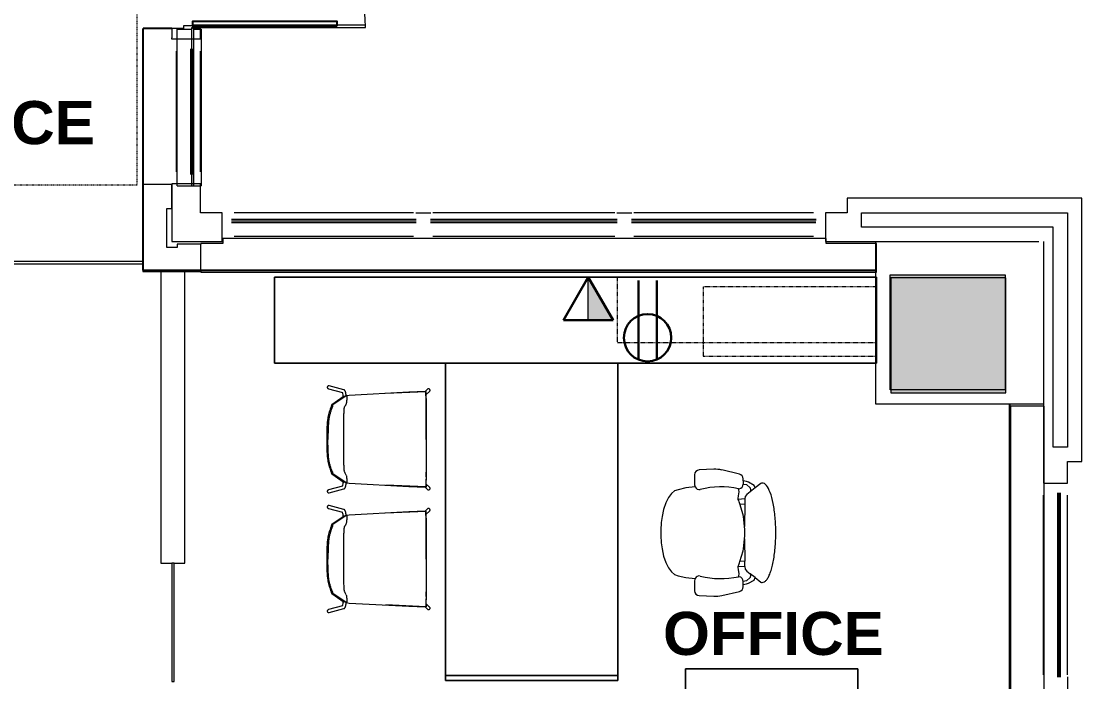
# Model space of a CAD drawing. Header units: inches. Extents: x -1221 to 179, y -822 to 880.
# Drawn here: x -257.5 to -36.1, y 575.7 to 713.7 of the extents above; entities that cross this region are included whole.
import ezdxf
from ezdxf.xclip import XClip

# ---------------------------------------------------------------- set-up
doc = ezdxf.new("R2010")
doc.units = ezdxf.units.IN
doc.header["$MEASUREMENT"] = 0
doc.header["$XCLIPFRAME"] = 2
for name, pattern in [('L1$0$2DASHES', [163.199999, 71.999999, -24, 9.6, -24, 9.6, -24]), ('L1$0$PHANTOM4', [0.625, 0.3125, -0.0625, 0.0625, -0.0625, 0.0625, -0.0625]), ('X1$0$DASH 1_32_', [0.0625, 0.03125, -0.03125]), ('X1$0$Dash 1_8_', [0.25, 0.125, -0.125])]:
    doc.linetypes.add(name, pattern=pattern)
for name, color, linetype in [('L1$0$A-Anno-Revs-FinF', 181, 'Continuous'), ('L1$0$DEMO', 7, 'L1$0$PHANTOM4'), ('L1$0$GLZ_GLAZING', 7, 'Continuous')]:
    doc.layers.add(name, color=color, linetype=linetype)
for name, color, linetype, lineweight in [('L1$0$ArchiCAD Doors_Pen_No__100', 7, 'Continuous', 20), ('L1$0$ArchiCAD Doors_Pen_No__3', 7, 'Continuous', 20), ('L1$0$ArchiCAD Windows_Pen_No__4', 4, 'Continuous', 9), ('L1$0$BB Columns_Pen_No__3', 7, 'Continuous', 20), ('L1$0$BB Columns_Pen_No__7', 7, 'Continuous', 20), ('L1$0$BB Columns_Pen_No__95', 8, 'Continuous', 20), ('L1$0$BB Shell_Pen_No__100', 7, 'Continuous', 20), ('X1$0$18_0109_REV_dwg _7_', 8, 'Continuous', 9), ('X1$0$A-ANNO-NOTE', 131, 'Continuous', 30), ('X1$0$A-AREA-IDEN', 2, 'Continuous', 9), ('X1$0$A-DOOR', 31, 'Continuous', 13), ('X1$0$A-WALL', 113, 'Continuous', 9), ('X1$0$A-WALL-PATT', 111, 'Continuous', 13), ('X1$0$I-FURN', 30, 'Continuous', 9), ('X1$0$I-WALL', 2, 'Continuous', 9), ('X1$0$S-COLS', 52, 'Continuous', 9)]:
    doc.layers.add(name, color=color, linetype=linetype, lineweight=lineweight)
doc.styles.add('X1$0$Swis721 Lt BT_B', font='', dxfattribs={"height": 9})
doc.styles.get('X1$0$Swis721 Lt BT_B').set_extended_font_data('Swis721 Lt BT', bold=True)

# ---------------------------------------------------------------- blocks, each defined once
blk = doc.blocks.new('L1$0$window-fixed')
at = {"layer": 'L1$0$ArchiCAD Windows_Pen_No__4', "linetype": 'L1$0$2DASHES'}
for p, q in [((-6723.6, 3788.31), (-6761.1, 3788.31)), ((-6681.6, 3788.31), (-6719.6, 3788.31)), ((-6640.1, 3788.31), (-6677.6, 3788.31)), ((-6723.6, 3783.31), (-6761.1, 3783.31)), ((-6681.6, 3783.31), (-6719.6, 3783.31)), ((-6640.09, 3783.31), (-6677.6, 3783.31))]:
    blk.add_line(p, q, dxfattribs=at)
at = {"layer": 'L1$0$ArchiCAD Windows_Pen_No__4', "linetype": 'Continuous'}
for p, q in [((-6723.17, 3788.31), (-6721.6, 3788.31)), ((-6721.6, 3788.31), (-6720.02, 3788.31)), ((-6681.17, 3788.31), (-6679.6, 3788.31)), ((-6679.6, 3788.31), (-6678.02, 3788.31))]:
    blk.add_line(p, q, dxfattribs=at)
at = {"layer": 'L1$0$GLZ_GLAZING', "color": 30, "linetype": 'Continuous'}
for p, q in [((-6723.1, 3786.81), (-6761.6, 3786.81)), ((-6681.1, 3786.81), (-6720.1, 3786.81)), ((-6639.59, 3786.81), (-6678.1, 3786.81)), ((-6761.6, 3786.32), (-6723.1, 3786.31)), ((-6720.1, 3786.32), (-6681.1, 3786.31)), ((-6678.1, 3786.32), (-6639.6, 3786.31))]:
    blk.add_line(p, q, dxfattribs=at)
at = {"layer": 'L1$0$GLZ_GLAZING', "color": 30, "linetype": 'Continuous', "const_width": 0.00174}
for points in [[(-6763.6, 3783.31), (-6761.1, 3783.31), (-6761.1, 3786.06), (-6761.6, 3786.06), (-6761.6, 3787.06), (-6761.1, 3787.06), (-6761.1, 3788.31), (-6763.6, 3788.31), (-6763.6, 3787.06), (-6763.6, 3787.06), (-6763.6, 3786.06), (-6763.6, 3786.06)], [(-6723.1, 3786.06), (-6723.1, 3787.06), (-6761.6, 3787.06), (-6761.6, 3786.07), (-6723.1, 3786.06)], [(-6719.6, 3783.31), (-6723.6, 3783.31), (-6723.6, 3786.06), (-6723.1, 3786.06), (-6723.1, 3787.06), (-6723.6, 3787.06), (-6723.6, 3788.31), (-6719.6, 3788.31), (-6719.6, 3787.06), (-6720.1, 3787.06), (-6720.1, 3786.06), (-6719.6, 3786.06)], [(-6681.1, 3786.06), (-6681.1, 3787.06), (-6720.1, 3787.06), (-6720.1, 3786.07), (-6681.59, 3786.06)], [(-6677.6, 3783.31), (-6681.6, 3783.31), (-6681.6, 3786.06), (-6681.1, 3786.06), (-6681.1, 3787.06), (-6681.6, 3787.06), (-6681.6, 3788.31), (-6677.6, 3788.31), (-6677.6, 3787.06), (-6678.1, 3787.06), (-6678.1, 3786.06), (-6677.6, 3786.06)], [(-6639.59, 3786.06), (-6639.59, 3787.06), (-6678.1, 3787.06), (-6678.1, 3786.07), (-6639.59, 3786.06)]]:
    blk.add_lwpolyline(points, close=True, dxfattribs=at)
blk.add_lwpolyline([(-6637.6, 3783.31), (-6637.6, 3788.31), (-6640.1, 3788.31), (-6640.09, 3787.06), (-6639.59, 3787.06), (-6639.59, 3786.06), (-6640.09, 3786.06), (-6640.09, 3783.31), (-6637.6, 3783.31)], dxfattribs=at)
blk = doc.blocks.new('L1')
at = {"layer": 'L1$0$BB Columns_Pen_No__95', "linetype": 'Continuous', "lineweight": 0, "true_color": 0x3f3f3f}
blk.add_hatch(color=250, dxfattribs=at).paths.add_polyline_path([(-6442.69, 3583.32), (-6442.69, 3559.32), (-6418.69, 3559.32), (-6418.69, 3583.32)])
at = {"layer": 'L1$0$A-Anno-Revs-FinF'}
for p, q in [((-6598.69, 3584.32), (-6598.69, 3634.82)), ((-6592.69, 3634.82), (-6598.69, 3634.82)), ((-6598.69, 3584.32), (-6445.69, 3584.32)), ((-6417.69, 3397.32), (-6417.69, 3556.32))]:
    blk.add_line(p, q, dxfattribs=at)
at = {"layer": 'L1$0$ArchiCAD Doors_Pen_No__100', "linetype": 'Continuous'}
blk.add_line((-6586.69, 3632.57), (-6592.69, 3632.57), dxfattribs=at)
at = {"layer": 'L1$0$ArchiCAD Doors_Pen_No__3', "linetype": 'Continuous'}
for p, q in [((-6590.26, 3634.82), (-6592.69, 3634.82)), ((-6592.69, 3634.82), (-6592.69, 3632.82)), ((-6588.26, 3635.32), (-6590.26, 3635.32)), ((-6590.26, 3635.32), (-6590.26, 3634.82)), ((-6588.26, 3634.82), (-6588.26, 3635.32)), ((-6586.69, 3634.82), (-6588.26, 3634.82)), ((-6586.69, 3632.57), (-6586.69, 3634.82)), ((-6592.69, 3632.57), (-6592.69, 3632.82)), ((-6586.69, 3632.57), (-6592.69, 3632.57))]:
    blk.add_line(p, q, dxfattribs=at)
at = {"layer": 'L1$0$ArchiCAD Windows_Pen_No__4', "linetype": 'Continuous'}
for p, q in [((-6586.69, 3632.57), (-6589.84, 3632.57)), ((-6586.69, 3632.57), (-6589.84, 3632.57)), ((-6586.69, 3604.82), (-6586.69, 3630.07))]:
    blk.add_line(p, q, dxfattribs=at)
at = {"layer": 'L1$0$ArchiCAD Windows_Pen_No__4', "linetype": 'L1$0$2DASHES'}
blk.add_line((-6591.69, 3604.82), (-6591.69, 3630.07), dxfattribs=at)
at = {"layer": 'L1$0$BB Columns_Pen_No__3', "linetype": 'Continuous'}
for p, q in [((-6445.69, 3556.32), (-6445.69, 3590.32)), ((-6410.69, 3556.32), (-6445.69, 3556.32))]:
    blk.add_line(p, q, dxfattribs=at)
at = {"layer": 'L1$0$BB Columns_Pen_No__7', "linetype": 'Continuous', "flags": 128}
blk.add_lwpolyline([(-6442.69, 3583.32), (-6418.69, 3583.32), (-6418.69, 3559.32), (-6442.69, 3559.32)], close=True, dxfattribs=at)
at = {"layer": 'L1$0$BB Shell_Pen_No__100', "linetype": 'Continuous', "flags": 128}
for points in [[(-6586.69, 3596.32), (-6586.69, 3602.32), (-6592.69, 3602.32)], [(-6592.69, 3602.32), (-6592.69, 3590.32)], [(-6451.69, 3599.32), (-6451.69, 3596.32)], [(-6402.69, 3599.32), (-6451.69, 3599.32)], [(-6402.69, 3544.32), (-6402.69, 3599.32)], [(-6582.19, 3590.32), (-6582.19, 3596.32), (-6586.69, 3596.32)], [(-6456.19, 3596.32), (-6456.19, 3590.32), (-6411.69, 3590.32)], [(-6451.69, 3596.32), (-6456.19, 3596.32)], [(-6448.69, 3593.32), (-6448.69, 3596.32)], [(-6448.69, 3596.32), (-6405.69, 3596.32)], [(-6405.69, 3596.32), (-6405.69, 3547.32)], [(-6408.69, 3593.32), (-6448.69, 3593.32)], [(-6408.69, 3547.32), (-6408.69, 3593.32)], [(-6592.69, 3590.32), (-6582.19, 3590.32)], [(-6410.69, 3590.32), (-6410.69, 3547.32)], [(-6410.69, 3547.32), (-6410.69, 3539.82)], [(-6405.69, 3547.32), (-6408.69, 3547.32)], [(-6410.69, 3539.82), (-6405.69, 3539.82), (-6405.69, 3544.32)], [(-6405.69, 3544.32), (-6402.69, 3544.32)]]:
    blk.add_lwpolyline(points, dxfattribs=at)
at = {"layer": 'L1$0$DEMO', "linetype": 'Continuous'}
for points in [[(-6588.26, 3636.32), (-6558.26, 3636.32)], [(-6588.26, 3635.32), (-6558.26, 3635.32)]]:
    blk.add_lwpolyline(points, dxfattribs=at)
blk.add_lwpolyline([(-6588.26, 3635.32), (-6588.26, 3636.32), (-6558.26, 3636.32), (-6558.26, 3635.32)], close=True, dxfattribs=at)
at = {"layer": 'L1$0$GLZ_GLAZING', "color": 30, "linetype": 'Continuous'}
for p, q in [((-6588.69, 3630.57), (-6588.69, 3604.32)), ((-6588.19, 3604.32), (-6588.19, 3630.57))]:
    blk.add_line(p, q, dxfattribs=at)
at = {"layer": 'L1$0$GLZ_GLAZING', "color": 30, "linetype": 'Continuous', "const_width": 0.00174}
for points in [[(-6586.69, 3632.57), (-6591.69, 3632.57), (-6591.69, 3630.07), (-6588.94, 3630.07), (-6588.94, 3630.57), (-6587.94, 3630.57), (-6587.94, 3630.07), (-6586.69, 3630.07)], [(-6586.69, 3602.32), (-6591.69, 3602.32), (-6591.69, 3604.82), (-6588.94, 3604.82), (-6588.94, 3604.32), (-6587.94, 3604.32), (-6587.94, 3604.82), (-6586.69, 3604.82)]]:
    blk.add_lwpolyline(points, close=True, dxfattribs=at)
blk.add_lwpolyline([(-6587.94, 3604.32), (-6587.94, 3630.57), (-6588.94, 3630.57), (-6588.94, 3604.32)], dxfattribs=at)
at = {"layer": 'L1$0$A-Anno-Revs-FinF'}
blk.add_blockref('L1$0$window-fixed', (181.41, -191.99), dxfattribs=at)
at = {"layer": 'L1$0$A-Anno-Revs-FinF', "rotation": 270}
blk.add_blockref('L1$0$window-fixed', (-10194, -3223.78), dxfattribs=at)
blk = doc.blocks.new('X1$0$P-Top Desk 10 - P-Top Desk 1-4835161-FIRST FLOOR POWER _ SIGNAL')
at = {"layer": 'X1$0$I-FURN'}
for p, q in [((3924.21, -803.13), (3888.21, -803.13)), ((3888.21, -803.13), (3888.21, -804.13)), ((3888.21, -804.13), (3888.21, -803.13)), ((3888.21, -803.13), (3924.21, -803.13)), ((3924.21, -803.13), (3888.21, -803.13)), ((3888.21, -803.13), (3888.21, -869.39)), ((3888.21, -869.39), (3888.21, -803.13)), ((3888.21, -803.13), (3924.21, -803.13)), ((3924.21, -804.13), (3924.21, -803.13)), ((3924.21, -803.13), (3924.21, -804.13)), ((3924.21, -869.39), (3924.21, -803.13)), ((3924.21, -803.13), (3924.21, -869.39)), ((3888.21, -804.13), (3924.21, -804.13)), ((3924.21, -804.13), (3888.21, -804.13)), ((3834.21, -869.39), (3834.21, -887.31)), ((3959.86, -869.39), (3834.21, -869.39)), ((3834.21, -869.39), (3888.21, -869.39)), ((3834.21, -887.31), (3834.21, -869.39)), ((3888.21, -869.39), (3924.21, -869.39)), ((3888.21, -869.39), (3924.21, -869.39)), ((3924.21, -869.39), (3888.21, -869.39)), ((3924.21, -869.39), (3959.86, -869.39)), ((3959.86, -887.31), (3959.86, -869.39)), ((3959.86, -869.39), (3959.86, -887.31)), ((3834.21, -887.31), (3959.86, -887.31)), ((3959.86, -887.31), (3834.21, -887.31))]:
    blk.add_line(p, q, dxfattribs=at)
at = {"layer": 'X1$0$I-FURN', "linetype": 'X1$0$DASH 1_32_'}
for p, q in [((3870.37, -870.81), (3834.37, -870.81)), ((3870.37, -885.31), (3870.37, -870.81)), ((3888.37, -873.69), (3834.37, -873.69)), ((3888.37, -887.31), (3888.37, -873.69)), ((3834.37, -885.31), (3870.37, -885.31))]:
    blk.add_line(p, q, dxfattribs=at)
blk = doc.blocks.new('X1$0$HermanMiller_Seating_AE11_Aeron_WorkChair - Std Tlt Adj Arms FabPds Size A-4836232-FIRST FLOOR POWER _ SIGNAL')
at = {"layer": 'X1$0$I-FURN'}
for p, q in [((-4.58, 11.29), (-4.59, 10.82)), ((-0.15, 13.11), (-3.81, 12.24)), ((4.61, 13.11), (1.55, 13.27)), ((5.56, 10.03), (5.56, 12.11)), ((-7.1, 9.37), (-8.29, 10.29)), ((-6.87, 9.87), (-7.1, 9.37)), ((-7.1, 9.37), (-6.07, 8.58)), ((-5.69, 10.56), (-6.87, 9.87)), ((-6.12, 8.87), (-6.06, 9.37)), ((-6.07, 8.58), (-6.12, 8.87)), ((-6.06, 9.37), (-5.25, 10.06)), ((-5.25, 10.69), (-5.69, 10.56)), ((-4.59, 10.82), (-5.25, 10.69)), ((-5.25, 10.06), (-4.6, 10.16)), ((-4.59, 10.82), (-4.6, 10.16)), ((-3.61, 9.19), (-3.74, 8.65)), ((7.37, 9.36), (5.45, 9.57)), ((9.02, 8.99), (7.37, 9.36)), ((9.73, 8.75), (9.02, 8.99)), ((-5.32, 8.01), (-6.07, 8.58)), ((-4.97, 7.6), (-5.32, 8.01)), ((-4.91, 7.07), (-4.97, 7.6)), ((-4.91, 7.07), (-4.91, 5.96)), ((-3.57, 6.95), (-4.91, 7.07)), ((-3.74, 8.65), (-3.74, 8.54)), ((-3.74, 8.54), (-3.63, 7.72)), ((-3.63, 7.72), (-3.57, 7.19)), ((-3.57, 7.19), (-3.57, 6.95)), ((10.41, 8.19), (9.73, 8.75)), ((11.03, 7.34), (10.41, 8.19)), ((11.57, 6.22), (11.03, 7.34)), ((-4.91, 5.96), (-3.89, 6.02)), ((-4.89, 1.3), (-4.91, 5.96)), ((-3.89, 6.02), (-4.56, 3.74)), ((12.02, 4.89), (11.57, 6.22)), ((12.35, 3.38), (12.02, 4.89)), ((-4.62, 3.39), (-4.89, 1.3)), ((-4.56, 3.74), (-4.62, 3.39)), ((12.51, 2.13), (12.35, 3.38)), ((-4.91, -5.96), (-4.89, -1.3)), ((-4.89, -1.3), (-4.62, -3.39)), ((12.35, -3.38), (12.51, -2.13)), ((-4.62, -3.39), (-4.56, -3.74)), ((-4.56, -3.74), (-3.89, -6.02)), ((12.02, -4.89), (12.35, -3.38)), ((-4.91, -7.07), (-4.91, -5.96)), ((-3.89, -6.02), (-4.91, -5.96)), ((11.03, -7.34), (11.57, -6.22)), ((11.57, -6.22), (12.02, -4.89)), ((-7.1, -9.37), (-6.07, -8.58)), ((-6.12, -8.87), (-6.07, -8.58)), ((-6.07, -8.58), (-5.32, -8.01)), ((-5.32, -8.01), (-4.97, -7.6)), ((-4.97, -7.6), (-4.91, -7.07)), ((-4.91, -7.07), (-3.57, -6.95)), ((-3.63, -7.72), (-3.74, -8.54)), ((-3.74, -8.54), (-3.74, -8.65)), ((-3.74, -8.65), (-3.61, -9.19)), ((-3.57, -7.19), (-3.63, -7.72)), ((-3.57, -6.95), (-3.57, -7.19)), ((9.02, -8.99), (9.73, -8.75)), ((9.73, -8.75), (10.41, -8.19)), ((10.41, -8.19), (11.03, -7.34)), ((-8.29, -10.29), (-7.1, -9.37)), ((-7.1, -9.37), (-6.87, -9.87)), ((-6.87, -9.87), (-5.69, -10.56)), ((-6.06, -9.37), (-6.12, -8.87)), ((-5.25, -10.06), (-6.06, -9.37)), ((-5.69, -10.56), (-5.25, -10.69)), ((-4.6, -10.16), (-5.25, -10.06)), ((-5.25, -10.69), (-4.59, -10.82)), ((-4.59, -10.82), (-4.6, -10.16)), ((-4.59, -10.82), (-4.58, -11.29)), ((5.45, -9.57), (7.37, -9.36)), ((5.56, -12.11), (5.56, -10.03)), ((7.37, -9.36), (9.02, -8.99)), ((-3.81, -12.24), (-0.15, -13.11)), ((1.55, -13.27), (4.61, -13.11))]:
    blk.add_line(p, q, dxfattribs=at)
for centre, radius, start, end in [((-3.58, 11.27), 1, 103.3925, 178.698), ((1.24, 7.27), 6, 87.0643, 103.3925), ((4.56, 12.11), 1, 0, 87.0643), ((-8.57, 9.93), 0.45, 52.4809, 89.3775), ((-3.6, 10.19), 1, 181.636, 262.725), ((-3.6, 10.19), 1, 262.725, 269.798), ((0.09, -7.79), 17.37, 75.7341, 102.2737), ((4.6, 9.96), 0.937, 255.7341, 335.4422), ((4.56, 10.03), 1, 332.4862, 360), ((17.99, -0.99), 22.97, 159.7776, 162.2357), ((27.52, 0), 32.43, 177.709, 182.291), ((-4.36, 0), 17, 352.8004, 7.1996), ((17.99, 0.99), 22.97, 197.7643, 200.2224), ((-8.57, -9.93), 0.45, 270.6225, 307.5191), ((-3.6, -10.19), 1, 97.275, 178.364), ((-3.6, -10.19), 1, 90.202, 97.275), ((0.09, 7.79), 17.37, 257.7263, 284.2659), ((4.6, -9.96), 0.937, 24.5578, 104.2659), ((4.56, -10.03), 1, 360, 27.5138), ((-3.58, -11.27), 1, 181.302, 256.6075), ((1.24, -7.27), 6, 256.6075, 272.9357), ((4.56, -12.11), 1, 272.9357, 360)]:
    blk.add_arc(centre, radius, start, end, dxfattribs=at)
blk.add_open_spline([(-8.56, 10.38), (-8.71, 10.38), (-9.01, 10.3), (-9.44, 9.92), (-9.85, 9.29), (-10.23, 8.44), (-10.57, 7.37), (-10.86, 6.13), (-11.1, 4.73), (-11.32, 2.72), (-11.42, 0.54), (-11.37, -1.63), (-11.23, -3.75), (-10.89, -6.21), (-10.25, -8.54), (-9.59, -9.79), (-9.01, -10.3), (-8.71, -10.38), (-8.56, -10.38)], degree=3, knots=[0, 0, 0, 0, 0.05, 0.1, 0.15, 0.2, 0.25, 0.3, 0.35, 0.4, 0.5, 0.55, 0.6, 0.7, 0.8, 0.9, 0.95, 1, 1, 1, 1], dxfattribs=at)
blk = doc.blocks.new('X1$0$Bernhardt_Design-Chair-Guest-Audio - 1121B-4836248-FIRST FLOOR POWER _ SIGNAL')
at = {"layer": 'X1$0$I-FURN'}
for p, q in [((-11.18, 10.34), (-10.35, 7.27)), ((-9.77, 7.52), (-10.57, 10.5)), ((-9.07, 6.81), (-7.2, 9.54)), ((-7.2, 9.79), (-8.85, 7.39)), ((-7.2, 9.79), (-7.2, 9.54)), ((8.85, 7.39), (7.2, 9.79)), ((7.2, 9.79), (7.2, 9.54)), ((9.07, 6.81), (7.2, 9.54)), ((10.57, 10.5), (9.77, 7.52)), ((10.35, 7.27), (11.18, 10.34)), ((-9.08, 6.78), (-9.18, 6.13)), ((-9.09, 6.75), (-8.93, 7.26)), ((-8.85, 7.39), (-8.93, 7.26)), ((8.85, 7.39), (8.93, 7.26)), ((9.09, 6.75), (8.93, 7.26)), ((9.18, 6.13), (9.08, 6.78)), ((-9.18, 6.13), (-9.84, -6.28)), ((9.84, -6.28), (9.18, 6.13)), ((-9.95, -9.88), (-9.59, -1.49)), ((9.95, -9.88), (9.59, -1.49)), ((-9.84, -6.28), (-10, -9.71)), ((10, -9.71), (9.84, -6.28)), ((-10, -9.71), (-10.48, -10.21)), ((-10.02, -10.64), (-9.36, -9.94)), ((-10, -9.71), (-10.01, -9.94)), ((-9.95, -9.88), (-10.01, -9.94)), ((-9.36, -9.94), (-10.01, -9.94)), ((-9.09, -9.88), (-9.95, -9.88)), ((-9.36, -9.94), (-9.09, -9.94)), ((-8.46, -9.95), (-8.02, -9.98)), ((-7.8, -9.93), (-8.24, -9.91)), ((-7.05, -10.01), (0, -10.01)), ((0, -9.95), (-6.87, -9.95)), ((0, -9.95), (6.87, -9.95)), ((0, -10.01), (7.05, -10.01)), ((7.8, -9.93), (8.24, -9.91)), ((8.02, -9.98), (8.46, -9.95)), ((9.09, -9.88), (9.95, -9.88)), ((9.09, -9.94), (9.36, -9.94)), ((9.36, -9.94), (10.02, -10.64)), ((9.36, -9.94), (10.01, -9.94)), ((9.95, -9.88), (10.01, -9.94)), ((10.48, -10.21), (10, -9.71)), ((10, -9.71), (10.01, -9.94))]:
    blk.add_line(p, q, dxfattribs=at)
for centre, start, end in [((-8.76, 11.44), 255.5346, 268.7829), ((8.76, 11.44), 271.2171, 284.4654)]:
    blk.add_arc(centre, 4.05, start, end, dxfattribs=at)
for centre, major_axis, ratio, start_param, end_param in [((-6.8, 9.58), (0.408, 0.067), 0.197413, 1.582728, 2.864388), ((6.8, 9.58), (-0.408, 0.067), 0.197413, 3.418797, 4.700457), ((-8.08, 7.73), (-1.45, 0.12), 0.700546, 2.050204, 2.563631), ((-6.76, 6.2), (0.401, 0.996), 0.59623, 0.5046, 0.791422), ((6.24, 6.19), (0.585, 0.931), 0.766651, 6.180606, 6.454059), ((-9.09, -10.09), (1.94, 0), 0.107774, 1.117011, 1.570796), ((-6.87, -9.72), (-2.12, 0), 0.107774, 1.117011, 1.570796), ((6.87, -9.72), (2.12, 0), 0.107774, 4.712389, 5.166175), ((9.09, -10.09), (1.94, 0), 0.107774, 1.570796, 2.024582)]:
    blk.add_ellipse(centre, major_axis=major_axis, ratio=ratio, start_param=start_param, end_param=end_param, dxfattribs=at)
for points, knots in [([(-10.57, 10.5), (-10.59, 10.55), (-10.62, 10.61), (-10.7, 10.68), (-10.79, 10.72), (-10.92, 10.73), (-11.05, 10.68), (-11.13, 10.6), (-11.17, 10.52), (-11.19, 10.43), (-11.18, 10.37), (-11.18, 10.34)], [0, 0, 0, 0, 0.153846, 0.230769, 0.307692, 0.461538, 0.615385, 0.711538, 0.807692, 0.903846, 1, 1, 1, 1]), ([(-6.82, 9.92), (-6.87, 9.91), (-6.97, 9.89), (-7.11, 9.84), (-7.18, 9.81), (-7.2, 9.79)], [0, 0, 0, 0, 0.285714, 0.571429, 1, 1, 1, 1]), ([(0, 10.84), (-0.22, 10.84), (-0.55, 10.84), (-0.96, 10.83), (-1.26, 10.83), (-1.55, 10.82), (-1.82, 10.81), (-2.09, 10.81), (-2.36, 10.8), (-2.65, 10.78), (-2.93, 10.77), (-3.22, 10.76), (-3.5, 10.74), (-3.79, 10.71), (-4.17, 10.66), (-4.65, 10.59), (-5.19, 10.46), (-5.72, 10.3), (-6.27, 10.12), (-6.64, 9.99), (-6.82, 9.92)], [0, 0, 0, 0, 0.083333, 0.125, 0.166667, 0.208333, 0.25, 0.291667, 0.333333, 0.375, 0.416667, 0.458333, 0.5, 0.541667, 0.583333, 0.666667, 0.75, 0.833333, 0.916667, 1, 1, 1, 1]), ([(-6.82, 9.66), (-6.6, 9.74), (-6.27, 9.86), (-5.83, 10), (-5.51, 10.1), (-5.18, 10.19), (-4.76, 10.3), (-4.33, 10.4), (-3.87, 10.45), (-3.51, 10.48), (-3.15, 10.5), (-2.8, 10.52), (-2.47, 10.54), (-2.16, 10.55), (-1.84, 10.56), (-1.5, 10.57), (-1.14, 10.57), (-0.65, 10.58), (-0.27, 10.58), (0, 10.58)], [0, 0, 0, 0, 0.1, 0.15, 0.2, 0.25, 0.3, 0.4, 0.45, 0.5, 0.55, 0.6, 0.65, 0.7, 0.75, 0.8, 0.85, 0.9, 1, 1, 1, 1]), ([(6.82, 9.92), (6.64, 9.99), (6.27, 10.12), (5.72, 10.3), (5.19, 10.46), (4.65, 10.59), (4.17, 10.66), (3.79, 10.71), (3.5, 10.74), (3.22, 10.76), (2.93, 10.77), (2.65, 10.78), (2.36, 10.8), (2.09, 10.81), (1.82, 10.81), (1.55, 10.82), (1.26, 10.83), (0.96, 10.83), (0.55, 10.84), (0.22, 10.84), (0, 10.84)], [0, 0, 0, 0, 0.083333, 0.166667, 0.25, 0.333333, 0.416667, 0.458333, 0.5, 0.541667, 0.583333, 0.625, 0.666667, 0.708333, 0.75, 0.791667, 0.833333, 0.875, 0.916667, 1, 1, 1, 1]), ([(6.82, 9.66), (6.6, 9.74), (6.27, 9.86), (5.83, 10), (5.51, 10.1), (5.18, 10.19), (4.76, 10.3), (4.33, 10.4), (3.87, 10.45), (3.51, 10.48), (3.15, 10.5), (2.8, 10.52), (2.47, 10.54), (2.16, 10.55), (1.84, 10.56), (1.5, 10.57), (1.14, 10.57), (0.65, 10.58), (0.27, 10.58), (0, 10.58)], [0, 0, 0, 0, 0.1, 0.15, 0.2, 0.25, 0.3, 0.4, 0.45, 0.5, 0.55, 0.6, 0.65, 0.7, 0.75, 0.8, 0.85, 0.9, 1, 1, 1, 1]), ([(7.2, 9.79), (7.19, 9.8), (7.17, 9.81), (7.14, 9.83), (7.09, 9.85), (7.01, 9.87), (6.92, 9.9), (6.84, 9.91), (6.82, 9.92)], [0, 0, 0, 0, 0.142857, 0.285714, 0.428571, 0.571429, 0.857143, 1, 1, 1, 1]), ([(11.18, 10.34), (11.19, 10.39), (11.19, 10.46), (11.16, 10.56), (11.1, 10.64), (10.99, 10.71), (10.86, 10.73), (10.75, 10.71), (10.67, 10.66), (10.61, 10.59), (10.58, 10.53), (10.57, 10.5)], [0, 0, 0, 0, 0.153846, 0.230769, 0.307692, 0.461538, 0.615385, 0.711538, 0.807692, 0.903846, 1, 1, 1, 1]), ([(-10.35, 7.27), (-10.34, 7.25), (-10.33, 7.22), (-10.32, 7.19), (-10.31, 7.17), (-10.3, 7.16), (-10.29, 7.14), (-10.28, 7.13), (-10.28, 7.12), (-10.27, 7.12), (-10.26, 7.11), (-10.26, 7.1), (-10.25, 7.1), (-10.24, 7.09), (-10.24, 7.08), (-10.23, 7.07), (-10.22, 7.07), (-10.21, 7.06), (-10.19, 7.04), (-10.18, 7.03), (-10.16, 7.02), (-10.13, 7), (-10.09, 6.98), (-10.04, 6.96), (-9.99, 6.94), (-9.92, 6.91), (-9.84, 6.89), (-9.74, 6.86), (-9.64, 6.84), (-9.54, 6.83), (-9.44, 6.81), (-9.34, 6.8), (-9.26, 6.79), (-9.17, 6.78), (-9.11, 6.78), (-9.08, 6.78)], [0, 0, 0, 0, 0.020833, 0.03125, 0.041667, 0.046875, 0.052083, 0.0625, 0.072917, 0.078125, 0.083333, 0.088542, 0.09375, 0.104167, 0.114583, 0.125, 0.135417, 0.145833, 0.166667, 0.1875, 0.208333, 0.25, 0.291667, 0.333333, 0.375, 0.416667, 0.5, 0.583333, 0.666667, 0.75, 0.833333, 0.875, 0.916667, 0.958333, 1, 1, 1, 1]), ([(-7.48, 6.77), (-7.6, 6.74), (-7.85, 6.7), (-8.26, 6.67), (-8.62, 6.66), (-8.9, 6.65), (-9.03, 6.64), (-9.1, 6.64)], [-1, -1, -1, -1, -0.75, -0.5, -0.25, -0.125, 0, 0, 0, 0]), ([(-5.95, 7.28), (-6, 7.27), (-6.07, 7.27), (-6.16, 7.26), (-6.23, 7.25), (-6.29, 7.25), (-6.36, 7.24), (-6.42, 7.24), (-6.48, 7.23), (-6.55, 7.22), (-6.62, 7.21), (-6.67, 7.2), (-6.7, 7.19)], [-1, -1, -1, -1, -0.833333, -0.75, -0.666667, -0.583333, -0.5, -0.416667, -0.333333, -0.25, -0.166667, 0, 0, 0, 0]), ([(0, 7.32), (-0.34, 7.32), (-0.84, 7.33), (-1.52, 7.33), (-2.03, 7.33), (-2.54, 7.33), (-3.06, 7.33), (-3.57, 7.33), (-4.07, 7.33), (-4.56, 7.32), (-5.19, 7.31), (-5.65, 7.29), (-5.95, 7.28)], [0, 0, 0, 0, 0.166667, 0.25, 0.333333, 0.416667, 0.5, 0.583333, 0.666667, 0.75, 0.833333, 1, 1, 1, 1]), ([(5.95, 7.28), (5.65, 7.29), (5.19, 7.31), (4.56, 7.32), (4.07, 7.33), (3.57, 7.33), (3.06, 7.33), (2.54, 7.33), (2.03, 7.33), (1.52, 7.33), (0.84, 7.33), (0.34, 7.32), (0, 7.32)], [0, 0, 0, 0, 0.166667, 0.25, 0.333333, 0.416667, 0.5, 0.583333, 0.666667, 0.75, 0.833333, 1, 1, 1, 1]), ([(6.7, 7.19), (6.68, 7.19), (6.64, 7.2), (6.59, 7.21), (6.55, 7.22), (6.5, 7.23), (6.46, 7.23), (6.42, 7.24), (6.39, 7.24), (6.35, 7.24), (6.31, 7.25), (6.25, 7.25), (6.13, 7.26), (6.02, 7.27), (5.95, 7.28)], [-1, -1, -1, -1, -0.875, -0.8125, -0.75, -0.6875, -0.625, -0.5625, -0.53125, -0.5, -0.4375, -0.375, -0.25, 0, 0, 0, 0]), ([(9.1, 6.64), (9.03, 6.64), (8.9, 6.65), (8.62, 6.66), (8.27, 6.67), (7.85, 6.7), (7.6, 6.74), (7.48, 6.77)], [-1, -1, -1, -1, -0.875, -0.75, -0.5, -0.25, 0, 0, 0, 0]), ([(9.08, 6.78), (9.11, 6.78), (9.17, 6.78), (9.26, 6.79), (9.34, 6.8), (9.42, 6.81), (9.48, 6.82), (9.53, 6.83), (9.59, 6.83), (9.64, 6.84), (9.69, 6.85), (9.76, 6.87), (9.84, 6.89), (9.94, 6.92), (10.02, 6.95), (10.09, 6.98), (10.12, 7), (10.15, 7.02), (10.18, 7.03), (10.2, 7.05), (10.21, 7.06), (10.22, 7.07), (10.23, 7.07), (10.23, 7.08), (10.24, 7.09), (10.25, 7.09), (10.25, 7.1), (10.26, 7.11), (10.27, 7.12), (10.28, 7.13), (10.3, 7.15), (10.3, 7.16), (10.31, 7.17), (10.32, 7.2), (10.34, 7.24), (10.35, 7.27)], [0, 0, 0, 0, 0.041667, 0.083333, 0.125, 0.166667, 0.208333, 0.25, 0.291667, 0.333333, 0.375, 0.416667, 0.5, 0.583333, 0.666667, 0.708333, 0.75, 0.78125, 0.8125, 0.84375, 0.859375, 0.867188, 0.875, 0.882812, 0.890625, 0.898438, 0.90625, 0.914062, 0.921875, 0.9375, 0.953125, 0.957031, 0.960938, 0.96875, 1, 1, 1, 1]), ([(-10.48, -10.21), (-10.51, -10.25), (-10.55, -10.32), (-10.56, -10.42), (-10.55, -10.52), (-10.5, -10.63), (-10.39, -10.71), (-10.28, -10.74), (-10.18, -10.74), (-10.09, -10.7), (-10.04, -10.66), (-10.02, -10.64)], [0, 0, 0, 0, 0.153846, 0.230769, 0.307692, 0.461538, 0.615385, 0.711538, 0.807692, 0.903846, 1, 1, 1, 1]), ([(10.02, -10.64), (10.06, -10.68), (10.12, -10.72), (10.22, -10.74), (10.32, -10.74), (10.44, -10.69), (10.53, -10.58), (10.56, -10.47), (10.56, -10.38), (10.53, -10.29), (10.5, -10.24), (10.48, -10.21)], [0, 0, 0, 0, 0.153846, 0.230769, 0.307692, 0.461538, 0.615385, 0.711538, 0.807692, 0.903846, 1, 1, 1, 1])]:
    blk.add_open_spline(points, degree=3, knots=knots, dxfattribs=at)
for points in [[(7.48, 6.77), (7.42, 6.78), (7.31, 6.82), (7.15, 6.89), (7.01, 6.99), (6.93, 7.05), (6.9, 7.07)], [(-9.09, -9.94), (-8.98, -9.94), (-8.77, -9.94), (-8.56, -9.95), (-8.46, -9.95)], [(-8.02, -9.98), (-7.86, -9.99), (-7.55, -10), (-7.22, -10), (-7.05, -10.01)], [(7.05, -10.01), (7.22, -10), (7.55, -10), (7.86, -9.99), (8.02, -9.98)], [(8.46, -9.95), (8.56, -9.95), (8.77, -9.94), (8.98, -9.94), (9.09, -9.94)]]:
    blk.add_open_spline(points, degree=3, dxfattribs=at)
blk = doc.blocks.new('X1$0$F - CONF TABLE _2 RECTANGULAR-8 CHAIRS_ - F - CONF TABLE _2 RECTANGULAR-8 CHAIRS_-5190898-FIRST FLOOR POWER _ SIGNAL')
at = {"layer": 'X1$0$I-FURN', "linetype": 'X1$0$Dash 1_8_'}
for p, q in [((78, 47.85), (78, -93)), ((78, -93), (-78, -93))]:
    blk.add_line(p, q, dxfattribs=at)
blk = doc.blocks.new('X1$0$Walls 5 - Walls 1-5281148-FIRST FLOOR POWER _ SIGNAL')
at = {"layer": 'X1$0$A-WALL'}
for p, q in [((-756.87, 844.31), (-761.41, 844.31)), ((-761.41, 844.31), (-761.41, 844.18)), ((-630.87, 845.31), (-756.87, 845.31)), ((-756.87, 845.31), (-756.87, 844.31)), ((-630.87, 844.31), (-630.87, 845.31)), ((-620.37, 844.31), (-630.87, 844.31)), ((-620.37, 838.31), (-620.37, 844.31)), ((-761.41, 838.43), (-761.41, 838.31)), ((-761.41, 838.31), (-620.37, 838.31))]:
    blk.add_line(p, q, dxfattribs=at)
blk = doc.blocks.new('X1$0$Walls 7 - Walls 1-5281431-FIRST FLOOR POWER _ SIGNAL')
at = {"layer": 'X1$0$A-WALL'}
for p, q in [((-50.93, 633.31), (-50.93, 535.02)), ((-48.12, 633.31), (-50.93, 633.31)), ((-43.93, 633.31), (-48.12, 633.31)), ((-43.93, 535.02), (-43.93, 633.31)), ((-44.09, 535.02), (-43.93, 535.02))]:
    blk.add_line(p, q, dxfattribs=at)
blk = doc.blocks.new('X1$0$Concrete-Rectangular-Column - 24 X 24-V44-FIRST FLOOR POWER _ SIGNAL')
at = {"layer": 'X1$0$S-COLS'}
blk.add_hatch(color=7, dxfattribs=at).paths.add_polyline_path([(-12, -12), (12, -12), (12, 12), (-12, 12), (-12, 11.28)], flags=0)
at = {"layer": 'X1$0$S-COLS', "color": 8, "lineweight": 20}
for p, q in [((12, 12), (-12, 12)), ((-12, 12), (-12, -12)), ((12, -12), (12, 12)), ((-12, -12), (12, -12))]:
    blk.add_line(p, q, dxfattribs=at)
blk = doc.blocks.new('X1$0$Single Glass Door - 36_ x 84_ Exterior Storefront _ Sidelight-5662892-FIRST FLOOR POWER _ SIGNAL')
at = {"layer": 'X1$0$A-DOOR', "lineweight": 20}
for p, q in [((17.40625, 36.0625), (17.40625, 0.25)), ((17.90625, 36.0625), (17.40625, 36.0625)), ((17.90625, 0.25), (17.90625, 36.0625)), ((17.40625, 0.25), (17.90625, 0.25))]:
    blk.add_line(p, q, dxfattribs=at)
at = {"layer": 'X1$0$A-DOOR', "lineweight": 9}
blk.add_arc((17.90625, 0.25), 35.8125, 90, 180.5, dxfattribs=at)
blk = doc.blocks.new('X1$0$Room Tag - Room Name and Number-3379422-FIRST FLOOR POWER _ SIGNAL')
at = {"layer": 'X1$0$A-AREA-IDEN'}
for p, q in [((-0.1881, -0.1636), (-0.1881, -0.0018)), ((-0.1881, -0.0018), (0.1869, -0.0018)), ((0.1869, -0.0018), (-0.1881, -0.0018)), ((-0.1881, -0.0018), (-0.1881, -0.1636)), ((0.1869, -0.0018), (0.1869, -0.1636)), ((0.1869, -0.1636), (0.1869, -0.0018)), ((0.1869, -0.1636), (-0.1881, -0.1636)), ((-0.1881, -0.1636), (0.1869, -0.1636))]:
    blk.add_line(p, q, dxfattribs=at)
blk = doc.blocks.new('X1')
at = {"layer": 'X1$0$A-ANNO-NOTE', "lineweight": 9}
blk.add_hatch(color=256, dxfattribs=at).paths.add_polyline_path([(-133.93, 651.28), (-139.09, 651.28), (-139.09, 660.22)], flags=0)
at = {"layer": 'X1$0$A-WALL-PATT', "lineweight": 9}
h = blk.add_hatch(color=7, dxfattribs=at)
h.paths.add_polyline_path([(-221.43, 679.31), (-221.43, 706.31), (-221.93, 706.31), (-221.93, 679.31)], flags=0)
h.paths.add_polyline_path([(-221.43, 766.31), (-221.43, 805.31), (-221.93, 805.31), (-221.93, 766.31)], flags=0)
at = {"layer": 'X1$0$A-ANNO-NOTE'}
for p, q in [((-139.09, 660.22), (-144.24, 651.28)), ((-139.09, 660.22), (-133.93, 651.28)), ((-128.63, 659.56), (-128.63, 643.04)), ((-124.8, 659.56), (-124.8, 643.04)), ((-144.24, 651.28), (-133.93, 651.28))]:
    blk.add_line(p, q, dxfattribs=at)
at = {"layer": 'X1$0$A-ANNO-NOTE', "lineweight": 9}
for p, q in [((-139.09, 660.22), (-133.93, 651.28)), ((-139.09, 651.28), (-139.09, 660.22)), ((-133.93, 651.28), (-139.09, 651.28))]:
    blk.add_line(p, q, dxfattribs=at)
at = {"layer": 'X1$0$A-ANNO-NOTE'}
blk.add_circle((-126.72, 647.6), 4.95, dxfattribs=at)
at = {"layer": 'X1$0$A-WALL', "lineweight": 13}
for p, q in [((-232.07, 663.53), (-232.07, 663.03)), ((-225.57, 600.53), (-226.07, 600.53))]:
    blk.add_line(p, q, dxfattribs=at)
at = {"layer": 'X1$0$I-WALL'}
for p, q in [((-224.93, 679.31), (-224.93, 712.06)), ((-224.93, 712.06), (-221.93, 712.06)), ((-221.43, 712.06), (-219.93, 712.06)), ((-219.93, 712.06), (-219.93, 679.31)), ((-221.43, 706.31), (-221.93, 706.31)), ((-224.93, 679.31), (-221.93, 679.31)), ((-221.43, 679.31), (-219.93, 679.31))]:
    blk.add_line(p, q, dxfattribs=at)
at = {"layer": 'X1$0$I-WALL', "lineweight": 13}
for p, q in [((-221.93, 712.31), (-221.93, 706.31)), ((-221.43, 712.31), (-221.93, 712.31)), ((-221.43, 706.31), (-221.43, 712.31)), ((-232.07, 679.58), (-232.07, 663.53)), ((-226.07, 679.58), (-232.07, 679.58)), ((-226.07, 674.58), (-226.07, 679.58)), ((-227.07, 666.43), (-227.07, 674.58)), ((-227.07, 674.58), (-226.07, 674.58)), ((-219.96, 667.18), (-224.96, 667.18)), ((-224.96, 667.18), (-224.96, 666.43)), ((-219.96, 661.43), (-219.96, 667.18)), ((-224.96, 666.43), (-227.07, 666.43)), ((-232.07, 663.53), (-354.35, 663.53)), ((-354.35, 663.03), (-232.07, 663.03)), ((-232.07, 663.03), (-232.07, 661.43)), ((-232.07, 661.43), (-219.96, 661.43)), ((-223.32, 661.53), (-228.32, 661.53)), ((-228.32, 661.53), (-228.32, 600.53)), ((-223.32, 600.53), (-223.32, 661.53)), ((-228.32, 600.53), (-226.07, 600.53)), ((-226.07, 600.53), (-226.07, 575.79)), ((-225.57, 575.79), (-225.57, 600.53)), ((-225.57, 600.53), (-223.32, 600.53)), ((-226.07, 575.79), (-225.57, 575.79))]:
    blk.add_line(p, q, dxfattribs=at)
at = {"layer": 'X1$0$I-WALL', "color": 8, "lineweight": 20}
for p, q in [((-221.93, 706.31), (-221.93, 679.31)), ((-221.43, 679.31), (-221.43, 706.31)), ((-221.93, 679.31), (-221.43, 679.31))]:
    blk.add_line(p, q, dxfattribs=at)
at = {"layer": 'X1$0$18_0109_REV_dwg _7_'}
ref = blk.add_blockref('L1', (6366.63, -2922.6), dxfattribs=at)
XClip(ref).set_block_clipping_path([(-7587.3890141857, 2122.8758432012), (-6188.1189173454, 3796.6416784023)])
at = {"layer": 'X1$0$A-AREA-IDEN', "xscale": 95.99999999999994, "yscale": 95.99999999999994, "zscale": 95.99999999999994}
blk.add_blockref('X1$0$Room Tag - Room Name and Number-3379422-FIRST FLOOR POWER _ SIGNAL', (-100.75, 578.63), dxfattribs=at)
at = {"layer": 'X1$0$A-DOOR', "rotation": 269.9999999999999}
blk.add_blockref('X1$0$Single Glass Door - 36_ x 84_ Exterior Storefront _ Sidelight-5662892-FIRST FLOOR POWER _ SIGNAL', (-221.68, 730.31), dxfattribs=at)
at = {"layer": 'X1$0$A-WALL'}
for name, p in [('X1$0$Walls 5 - Walls 1-5281148-FIRST FLOOR POWER _ SIGNAL', (541.44, -177)), ('X1$0$Walls 7 - Walls 1-5281431-FIRST FLOOR POWER _ SIGNAL', (0, 0))]:
    blk.add_blockref(name, p, dxfattribs=at)
at = {"layer": 'X1$0$I-FURN'}
blk.add_blockref('X1$0$F - CONF TABLE _2 RECTANGULAR-8 CHAIRS_ - F - CONF TABLE _2 RECTANGULAR-8 CHAIRS_-5190898-FIRST FLOOR POWER _ SIGNAL', (-311.35, 772.45), dxfattribs=at)
for name, p, rotation in [('X1$0$P-Top Desk 10 - P-Top Desk 1-4835161-FIRST FLOOR POWER _ SIGNAL', (3755.28, -227.09), 180), ('X1$0$Bernhardt_Design-Chair-Guest-Audio - 1121B-4836248-FIRST FLOOR POWER _ SIGNAL', (-182.87, 626.38), 89.99999999999902), ('X1$0$HermanMiller_Seating_AE11_Aeron_WorkChair - Std Tlt Adj Arms FabPds Size A-4836232-FIRST FLOOR POWER _ SIGNAL', (-111.34, 606.87), 180), ('X1$0$Bernhardt_Design-Chair-Guest-Audio - 1121B-4836248-FIRST FLOOR POWER _ SIGNAL', (-182.87, 601.38), 89.99999999999902)]:
    blk.add_blockref(name, p, dxfattribs=dict(at, rotation=rotation))
at = {"layer": 'X1$0$S-COLS'}
blk.add_blockref('X1$0$Concrete-Rectangular-Column - 24 X 24-V44-FIRST FLOOR POWER _ SIGNAL', (-63.93, 648.08), dxfattribs=at)
at = {"layer": 'X1$0$A-AREA-IDEN', "char_height": 9, "attachment_point": 1, "style": 'X1$0$Swis721 Lt BT_B'}
for s, insert, width in [('CONFERENCE', (-330.12, 697.03), 104.838), ('OFFICE', (-123.49, 590.35), 54.843)]:
    blk.add_mtext(s, dxfattribs=dict(at, insert=insert, width=width))

msp = doc.modelspace()

# ---------------------------------------------------------------- block references
at = {"color": 253}
msp.add_blockref('X1', (0, 0), dxfattribs=at)

doc.saveas('drawing.dxf')
